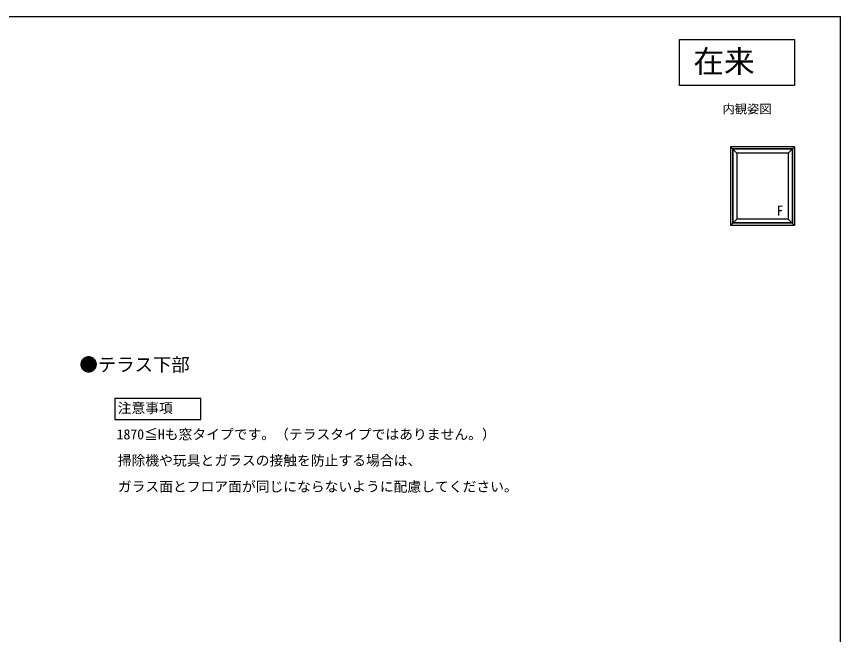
# Model space of a CAD drawing. Units: millimetres, scale not verified. Extents: x -525 to 525, y -783 to 778.
# Drawn here: x -13 to 525, y 344 to 747 of the extents above; entities that cross this region are included whole.
import ezdxf
from ezdxf.enums import TextEntityAlignment as Align

# ---------------------------------------------------------------- set-up
doc = ezdxf.new("R2010")
doc.units = ezdxf.units.MM
doc.header["$LTSCALE"] = 4
for name, color, linetype in [('0-1_USER1', 3, 'Continuous'), ('0-5_YKK_A1', 4, 'Continuous'), ('0-7_YKK_ZWAK', 7, 'Continuous')]:
    doc.layers.add(name, color=color, linetype=linetype)
doc.styles.add('ＭＳ ゴシック', font='')
doc.styles.get('ＭＳ ゴシック').set_extended_font_data('MS Gothic')

msp = doc.modelspace()

# ---------------------------------------------------------------- linework, layer by layer
at = {"layer": '0-1_USER1'}
for points in [[(420, 732.4), (495, 732.4), (495, 702.4), (420, 702.4)], [(51.468, 498.175), (51.468, 484.544), (107.68, 484.544), (107.68, 498.175)]]:
    msp.add_lwpolyline(points, close=True, dxfattribs=at)
at = {"layer": '0-5_YKK_A1'}
for p, q in [((495, 662.4), (453.2, 662.4)), ((453.2, 662.4), (457.4, 658.2)), ((453.2, 662.4), (453.2, 611.1)), ((495, 662.4), (495, 611.1)), ((493.6, 661), (454.6, 661)), ((454.6, 661), (454.6, 612.5)), ((493.4, 660.8), (454.8, 660.8)), ((454.8, 660.8), (454.8, 612.7)), ((457.4, 658.2), (457.4, 615.3)), ((490.8, 658.2), (490.8, 615.3)), ((493.4, 660.8), (493.4, 612.7)), ((493.6, 661), (493.6, 612.5)), ((453.2, 611.1), (457.4, 615.3)), ((495, 611.1), (453.2, 611.1)), ((493.6, 612.5), (454.6, 612.5)), ((493.4, 612.7), (454.8, 612.7))]:
    msp.add_line(p, q, dxfattribs=at)
for points in [[(495, 662.4), (490.8, 658.2), (457.4, 658.2)], [(495, 611.1), (490.8, 615.3), (457.4, 615.3)]]:
    msp.add_lwpolyline(points, dxfattribs=at)
at = {"layer": '0-7_YKK_ZWAK'}
msp.add_line((-525, 747.4), (525, 747.4), dxfattribs=at)
msp.add_lwpolyline([(-525, -782.6), (525, -782.6), (525, 747.4)], dxfattribs=at)

# ---------------------------------------------------------------- texts
at = {"layer": '0-1_USER1', "style": 'ＭＳ ゴシック'}
for s, height, p in [('在来', 14.66, (429, 706.4)), ('内観姿図', 5.865, (448, 682.4)), ('●テラス下部', 8.798, (28.364, 513.286)), ('注意事項', 6.598, (53.284, 486.713)), ('1870≦Hも窓タイプです。（テラスタイプではありません。）', 6.598, (52.619, 469.565)), ('掃除機や玩具とガラスの接触を防止する場合は、', 6.598, (53.386, 452.519)), ('ガラス面とフロア面が同じにならないように配慮してください。', 6.598, (53.386, 435.474))]:
    msp.add_text(s, height=height, dxfattribs=at).set_placement(p, align=Align.BOTTOM_LEFT)
at = {"layer": '0-5_YKK_A1', "style": 'ＭＳ ゴシック'}
msp.add_text('F', height=6.598, dxfattribs=at).set_placement((483.249, 615.43), align=Align.BOTTOM_LEFT)

doc.saveas('drawing.dxf')
